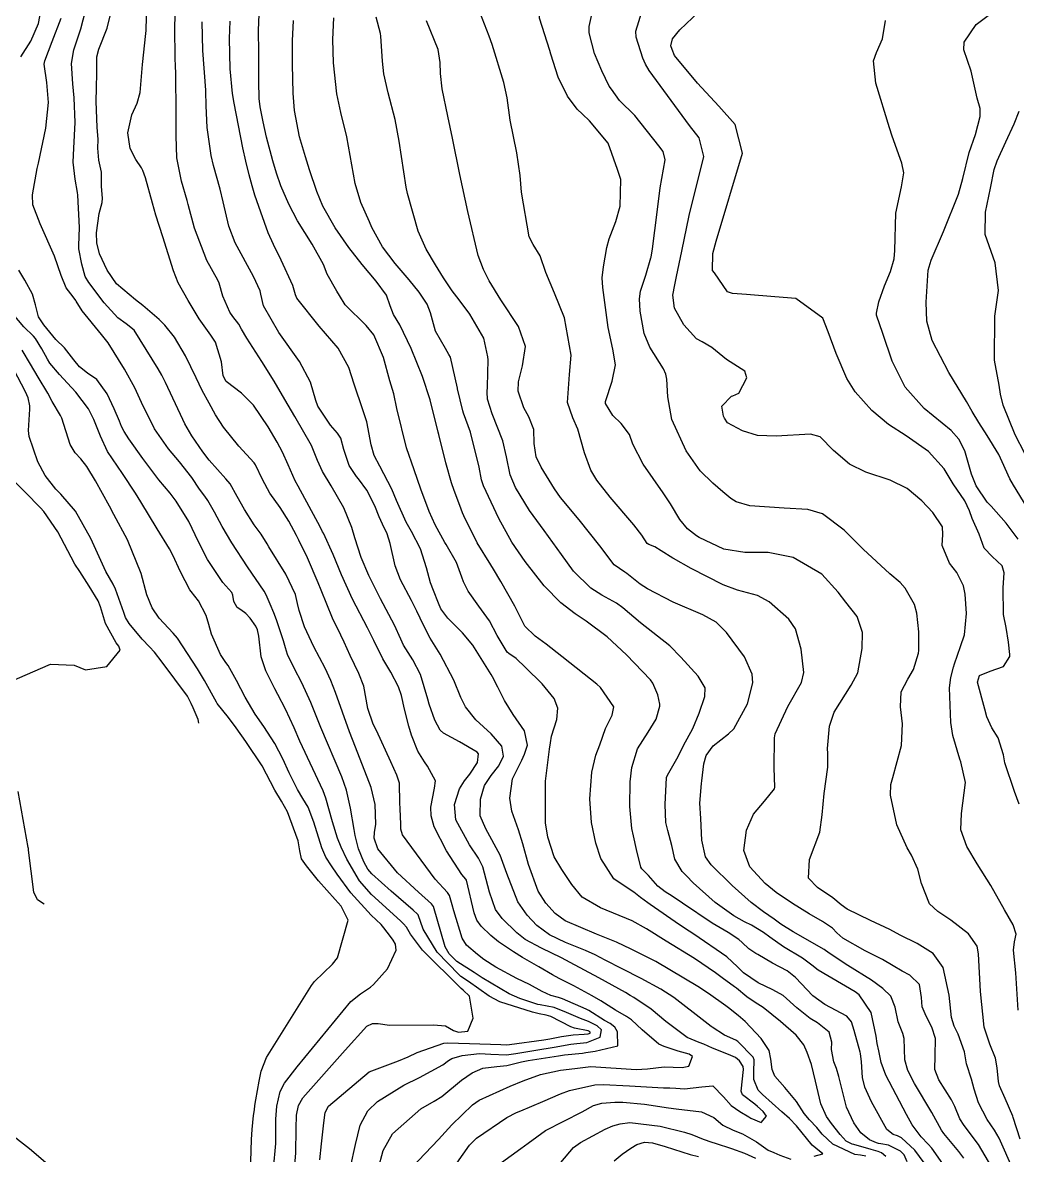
# Model space of a CAD drawing. Header units: feet. Extents: x 1313198 to 1317500, y 385000 to 389511.
# Drawn here: x 1316539 to 1316829.9, y 385331.3 to 385662.6 of the extents above; entities that cross this region are included whole.
import ezdxf

# ---------------------------------------------------------------- set-up
doc = ezdxf.new("R2010")
doc.units = ezdxf.units.FT
doc.layers.add('C-TOPO-MAJR', color=32, linetype='CONTINUOUS')

msp = doc.modelspace()

# ---------------------------------------------------------------- linework, layer by layer
at = {"layer": 'C-TOPO-MAJR'}
for points in [[(1316702.75, 385635.77), (1316701.19, 385637.28), (1316698.32, 385641.03), (1316695.57, 385646.58), (1316693.48, 385653.36), (1316693.17, 385654.45), (1316690.15, 385663.84), (1316689.95, 385666.47), (1316690.27, 385669), (1316689.72, 385672.56), (1316685.47, 385679.01), (1316682.41, 385684.58), (1316681.9, 385689.15), (1316682.12, 385691.74), (1316682.89, 385703.56), (1316684.5, 385712.38), (1316685.43, 385716.77), (1316686.11, 385720.13), (1316687.12, 385723.25), (1316688.94, 385727.95)], [(1316711.2, 385643.07), (1316710.51, 385644.01), (1316708.36, 385648.49), (1316706.22, 385653.52), (1316704.63, 385659.59), (1316704.69, 385661.39), (1316705.29, 385664.11), (1316706.28, 385668.2), (1316708.21, 385675.3), (1316708.69, 385677.57), (1316708.5, 385678.92), (1316704.55, 385686.31), (1316700.92, 385692.87), (1316697.85, 385701.65), (1316696.05, 385711.41), (1316695.5, 385713.95), (1316695.36, 385716.05)], [(1316720.75, 385651.34), (1316720.4, 385652.2), (1316718.44, 385658.33), (1316718.31, 385660.1), (1316721, 385668.53), (1316724.09, 385673.86), (1316726.49, 385676.75), (1316728.65, 385679.52), (1316728.89, 385682.89), (1316726.29, 385687.02), (1316720.81, 385695.84), (1316719.34, 385698.3), (1316714.21, 385706.61), (1316710.73, 385712.73), (1316709.43, 385714.99)], [(1316634.91, 385327.85), (1316636.35, 385334.48), (1316637.76, 385340.06), (1316639.96, 385344.27), (1316642.74, 385347.03), (1316650.51, 385351.78), (1316655.07, 385354.08), (1316661.87, 385357.76), (1316663.57, 385359.02), (1316664.53, 385359.63), (1316667.52, 385360.5), (1316672.62, 385361.03), (1316675.9, 385360.9), (1316680.5, 385360.71), (1316683.21, 385361.06), (1316689.12, 385362.05), (1316694.46, 385362.89), (1316699.32, 385363.79), (1316701.09, 385363.97), (1316704.04, 385364.28), (1316707.87, 385365.88), (1316708.33, 385367.96), (1316707.02, 385369.15), (1316704.49, 385370.45), (1316702.17, 385371.34), (1316698.09, 385373.04), (1316694.49, 385374.48), (1316690.33, 385375.27), (1316689.67, 385375.41), (1316684.38, 385377.2), (1316681.24, 385378.51), (1316673.37, 385383.22), (1316671.06, 385384.75), (1316665.98, 385388), (1316665.77, 385388.16), (1316663.76, 385390.26), (1316662.59, 385392.3), (1316659.11, 385404.02), (1316658.6, 385404.82), (1316654.74, 385408.24), (1316648.59, 385413.94), (1316642.9, 385420.96), (1316641.81, 385424), (1316641.88, 385425.7), (1316642.3, 385428.14), (1316642.1, 385433.88), (1316640.95, 385438.89), (1316636.38, 385450.65), (1316634.61, 385455.1), (1316630.49, 385466.6), (1316629.13, 385470.15), (1316627.44, 385473.79), (1316624.21, 385480), (1316621.48, 385485.81), (1316619.84, 385490.64), (1316619.42, 385492.67), (1316618.78, 385495.35), (1316616, 385501.3), (1316611.04, 385509.25), (1316610.52, 385510.17), (1316608.76, 385512.97), (1316606.75, 385515.64), (1316603.85, 385520.19), (1316601.78, 385524.01), (1316599.69, 385527.67), (1316598.48, 385529.17), (1316593.61, 385534.6), (1316591.75, 385537.05), (1316588.52, 385541.69), (1316586.49, 385545.18), (1316585.85, 385546.48), (1316580.76, 385557.31), (1316579.69, 385559.45), (1316578.63, 385561.35), (1316571.61, 385572.59), (1316569.3, 385574.5), (1316566.9, 385576.25), (1316562.84, 385580.66), (1316558.33, 385586.56), (1316557.31, 385588.27), (1316556.3, 385591.9), (1316555.46, 385596.42), (1316555.42, 385597.37), (1316555.63, 385602.67), (1316555.18, 385612.14), (1316555.08, 385612.86), (1316554.34, 385616.75), (1316553.78, 385621.72), (1316553.97, 385625.8), (1316554.4, 385633.37), (1316554.09, 385640.58), (1316553.67, 385644.64), (1316553.29, 385650.58), (1316554.01, 385654.57), (1316556.02, 385660.76), (1316558.1, 385668.68)], [(1316643.01, 385327.22), (1316644.46, 385332.73), (1316647.19, 385337.53), (1316655.43, 385344.86), (1316659.36, 385347.11), (1316661.62, 385348.48), (1316667.37, 385353.22), (1316670.44, 385355.45), (1316673.57, 385356.74), (1316677.64, 385357.28), (1316680.58, 385357.58), (1316684.91, 385358.6), (1316686.81, 385359.02), (1316695.73, 385360.38), (1316697.51, 385360.64), (1316702.68, 385361.18), (1316703.67, 385361.34), (1316706.43, 385361.79), (1316713.1, 385363.26), (1316712.92, 385367.41), (1316712.19, 385368.81), (1316710.84, 385369.84), (1316709.16, 385370.73), (1316704.57, 385373.62), (1316703.83, 385374.02), (1316696.9, 385377.04), (1316695.69, 385377.45), (1316693.47, 385378.05), (1316690.98, 385379.17), (1316687.2, 385381.25), (1316683.55, 385383.03), (1316677.42, 385386.36), (1316673.92, 385388.59), (1316672.03, 385390.06), (1316668.85, 385392.74), (1316667.52, 385394.76), (1316665.07, 385402.83), (1316664.66, 385404.59), (1316663.84, 385407.28), (1316663.22, 385408.17), (1316659.62, 385412.01), (1316655.51, 385417.59), (1316650.14, 385424.98), (1316649.57, 385426.63), (1316649.58, 385428.18), (1316649.44, 385432.61), (1316649.36, 385434.37), (1316649.22, 385440.17), (1316648.43, 385442.48), (1316646.65, 385446.36), (1316642.46, 385455.56), (1316641.52, 385457.42), (1316640, 385461.94), (1316638.81, 385468.52), (1316637.28, 385472.23), (1316634.79, 385477.43), (1316633.07, 385481.34), (1316632.05, 385483.45), (1316629.64, 385488.41), (1316626.27, 385496.6), (1316625.47, 385498.73), (1316622.35, 385506), (1316619.81, 385511.18), (1316619.09, 385512.57), (1316616.83, 385516.79), (1316614.3, 385520.79), (1316611.31, 385524.94), (1316609.13, 385528.92), (1316607.14, 385533.25), (1316606.76, 385533.77), (1316602.28, 385538.65), (1316597.74, 385544.29), (1316595.45, 385547.82), (1316593.57, 385551.23), (1316591.52, 385555.01), (1316589.77, 385558.65), (1316586.68, 385565.09), (1316583.38, 385570.53), (1316580.61, 385574.08), (1316578.95, 385575.74), (1316574.2, 385579.88), (1316572.07, 385581.46), (1316566.5, 385586.19), (1316563.69, 385590.21), (1316561.49, 385594.96), (1316560.69, 385598.21), (1316560.61, 385601.07), (1316561.37, 385606.74), (1316562.26, 385609.95), (1316562.35, 385611.2), (1316562.12, 385614.68), (1316562.06, 385618.81), (1316561.26, 385622.35), (1316561.04, 385625.83), (1316561.09, 385628.38), (1316560.84, 385632.01), (1316560.51, 385639.52), (1316560.66, 385643.5), (1316560.7, 385647.74), (1316560.72, 385652.57), (1316561.29, 385654.78), (1316563.71, 385660.91), (1316566.08, 385670.59)], [(1316652.85, 385327.69), (1316660.63, 385335.91), (1316664.49, 385340.21), (1316670.57, 385346.1), (1316672.56, 385347.39), (1316681.59, 385351.49), (1316685.34, 385353.12), (1316690.49, 385354.97), (1316696.29, 385356.19), (1316700.49, 385356.7), (1316704.42, 385357.21), (1316705.19, 385357.24), (1316718.39, 385356.42), (1316721.7, 385356.54), (1316726.65, 385357.18), (1316731.85, 385356.93), (1316733.85, 385357.33), (1316734.93, 385360.16), (1316733.89, 385360.85), (1316730.7, 385361.78), (1316726.56, 385363.12), (1316725.06, 385363.83), (1316720.13, 385368.03), (1316717.04, 385370.93), (1316715.62, 385371.89), (1316712.41, 385373.72), (1316708.11, 385376.46), (1316705.59, 385377.96), (1316700.19, 385380.82), (1316695.9, 385383.03), (1316694, 385384.12), (1316689.92, 385386.45), (1316685.14, 385389.17), (1316682.56, 385390.79), (1316678.17, 385393.74), (1316675.91, 385395.59), (1316673.07, 385398.28), (1316671.79, 385400.03), (1316671.03, 385402.22), (1316668.81, 385411.77), (1316668.62, 385412.09), (1316667.48, 385413.39), (1316662.97, 385420.36), (1316659.34, 385427.38), (1316658.47, 385430.57), (1316658.36, 385433.14), (1316659.49, 385438.63), (1316659.72, 385440.79), (1316657.41, 385445.14), (1316656.48, 385446.38), (1316654.58, 385449.51), (1316652.68, 385454.19), (1316651.97, 385456.84), (1316650.69, 385461.78), (1316649.77, 385465.8), (1316648.97, 385468.3), (1316646.67, 385472.6), (1316644.39, 385476.52), (1316641.7, 385481.9), (1316639.87, 385485.55), (1316635.51, 385493.98), (1316632.29, 385501.1), (1316629.8, 385507.03), (1316626.97, 385513.2), (1316626.73, 385513.66), (1316625.98, 385515.07), (1316619.54, 385527.03), (1316618.71, 385528.57), (1316616.62, 385533.19), (1316614.99, 385536.98), (1316613.49, 385539.88), (1316610.84, 385544.36), (1316606.49, 385550.67), (1316602.99, 385554.18), (1316598.51, 385557.62), (1316597.61, 385559.23), (1316597.19, 385563.39), (1316595.42, 385569.14), (1316594.03, 385571.15), (1316590.61, 385575.97), (1316587.38, 385581.26), (1316584.46, 385586.47), (1316583.15, 385589.99), (1316579.97, 385599.91), (1316577.94, 385606.26), (1316577.02, 385609.78), (1316574.92, 385617.19), (1316574.12, 385619.34), (1316573.73, 385620.09), (1316572.16, 385622.51), (1316570.43, 385625.73), (1316569.74, 385630.36), (1316570.99, 385635.62), (1316572.51, 385639), (1316573.35, 385642.1), (1316574.04, 385650.3), (1316575.06, 385659.43), (1316575.12, 385660.3), (1316575.3, 385668.33)], [(1316665.94, 385328.95), (1316669.65, 385334.25), (1316671.77, 385336.31), (1316680.63, 385342.3), (1316683.45, 385343.77), (1316684.69, 385344.31), (1316691.15, 385347.03), (1316696.27, 385349.26), (1316698.92, 385350.25), (1316706.38, 385351.87), (1316708.73, 385352), (1316716.44, 385351.58), (1316726.43, 385351), (1316728.26, 385351.04), (1316730.01, 385350.94), (1316732.56, 385350.69), (1316737.6, 385351.34), (1316740.86, 385351.57), (1316744, 385348.39), (1316746.24, 385345.89), (1316748.73, 385344.14), (1316751.38, 385342.52), (1316751.91, 385342.17), (1316754.96, 385340.93), (1316756.52, 385342.76), (1316755.51, 385344.14), (1316753.92, 385345.61), (1316753.16, 385346.23), (1316749.54, 385348.97), (1316749.12, 385350.03), (1316749.81, 385356.42), (1316749.7, 385357.3), (1316748.68, 385358.88), (1316747.42, 385359.92), (1316745.43, 385360.75), (1316740.74, 385362.61), (1316738.16, 385363.77), (1316736.8, 385364.28), (1316733.36, 385365.7), (1316727.11, 385370.45), (1316722.84, 385374.06), (1316717.72, 385377.43), (1316716.71, 385378.02), (1316715.29, 385378.86), (1316707.5, 385383.18), (1316699.12, 385387.72), (1316696.56, 385389.02), (1316690.69, 385391.85), (1316685.99, 385394.42), (1316683.52, 385396.33), (1316679.23, 385400.53), (1316677.27, 385403.2), (1316675.56, 385408.22), (1316673.62, 385415.63), (1316672.36, 385418.23), (1316669.66, 385422.06), (1316665.72, 385429.45), (1316665.27, 385433.87), (1316666.74, 385438.46), (1316668.21, 385440.8), (1316669.76, 385442.73), (1316672, 385446.13), (1316672.32, 385448.73), (1316671.95, 385449.24), (1316666.8, 385452.23), (1316662.08, 385454.75), (1316661.15, 385455.66), (1316659.58, 385458.59), (1316657.85, 385463.23), (1316657.47, 385464.67), (1316655.38, 385471.88), (1316653.08, 385476.21), (1316650.39, 385480.5), (1316649.57, 385482.28), (1316647.79, 385486.36), (1316643.68, 385494), (1316640.21, 385500.9), (1316638, 385506.09), (1316636.13, 385511.84), (1316635.25, 385514.86), (1316632.97, 385520.62), (1316629.25, 385527.13), (1316626.7, 385531.31), (1316625.28, 385534.54), (1316623.44, 385538.89), (1316618.57, 385547.37), (1316615.68, 385552.38), (1316612.53, 385557.74), (1316608.98, 385563.42), (1316604.55, 385570.29), (1316603.02, 385572.94), (1316602.2, 385574.36), (1316600.49, 385576.64), (1316599.6, 385577.91), (1316597.59, 385582.56), (1316596.48, 385586.41), (1316596.07, 385587.29), (1316592.9, 385593.01), (1316589.26, 385602.44), (1316587.41, 385609.33), (1316587.09, 385610.56), (1316585.46, 385616.16), (1316584.09, 385623.04), (1316583.88, 385629.47), (1316583.92, 385635.35), (1316583.78, 385648.34), (1316583.75, 385649.24), (1316583.64, 385652.74), (1316583.51, 385660.56), (1316583.67, 385669.79)], [(1316538.45, 385652.58), (1316541.39, 385657.15), (1316543.62, 385662.32), (1316544.51, 385666.9)], [(1316791.41, 385330.93), (1316790.11, 385332.03), (1316789.19, 385332.36), (1316787.11, 385332.98), (1316782.11, 385334.42), (1316781.59, 385334.56), (1316779.84, 385335.47), (1316778.09, 385337.33), (1316775.58, 385340.6), (1316774.12, 385342.63), (1316772.41, 385346.38), (1316770.85, 385352.98), (1316769.72, 385357.86), (1316768.42, 385361.33), (1316767.4, 385363.57), (1316765.24, 385366.4), (1316760.67, 385370.38), (1316755.53, 385374.49), (1316753.26, 385375.94), (1316750.77, 385377.67), (1316747.76, 385380.15), (1316747.17, 385380.59), (1316743.61, 385383.15), (1316741.64, 385384.66), (1316735.44, 385388.83), (1316727.16, 385393.91), (1316721.43, 385397.56), (1316717.21, 385399.85), (1316708.02, 385403.63), (1316702.64, 385406.77), (1316699.56, 385410.51), (1316696.65, 385414.86), (1316694.46, 385418.62), (1316692.59, 385424.36), (1316691.95, 385428.51), (1316691.9, 385432.94), (1316691.92, 385437.84), (1316691.95, 385440.71), (1316693.11, 385450.06), (1316693.38, 385451.89), (1316693.7, 385453.91), (1316695.24, 385458.79), (1316695.53, 385462.06), (1316694.42, 385464.85), (1316690.97, 385469.23), (1316686.1, 385473.98), (1316683.36, 385476.56), (1316681.2, 385478.02), (1316680.7, 385478.47), (1316677.8, 385483.33), (1316675.5, 385487.61), (1316672.43, 385491.92), (1316669.33, 385496.33), (1316667.92, 385498.99), (1316667.42, 385500.37), (1316665.87, 385504.63), (1316662.83, 385509.92), (1316662.47, 385510.48), (1316659.61, 385515.68), (1316657.89, 385519.59), (1316655.46, 385526.15), (1316653.46, 385531.74), (1316651.31, 385538.17), (1316648.4, 385549.73), (1316647.56, 385554.03), (1316647.21, 385555.24), (1316646.39, 385557.76), (1316644.49, 385564.65), (1316641.68, 385571.22), (1316639.46, 385573.98), (1316633.37, 385580.06), (1316631.64, 385582.75), (1316630.9, 385583.99), (1316628.04, 385589.02), (1316626.95, 385591.8), (1316623.72, 385597.81), (1316619.41, 385604.58), (1316616.86, 385609.46), (1316614.56, 385614.85), (1316613.26, 385618.52), (1316612.18, 385622.11), (1316610.36, 385629.04), (1316609.37, 385633.57), (1316608.5, 385637.89), (1316608.2, 385640.33), (1316608.12, 385645.32), (1316608.09, 385653.78), (1316608.01, 385660.26), (1316608.18, 385665.01)], [(1316823.4, 385326.18), (1316818.52, 385334.43), (1316814.34, 385340.02), (1316813.07, 385341.99), (1316811.56, 385345.59), (1316810.64, 385347.53), (1316806.91, 385353.39), (1316805.71, 385356.41), (1316805.8, 385360.35), (1316805.92, 385365.44), (1316804.88, 385368.78), (1316803.22, 385371.99), (1316802.06, 385374.67), (1316801.88, 385377.42), (1316801.26, 385381.23), (1316798.43, 385383.98), (1316796.22, 385385.15), (1316793.55, 385386.71), (1316790.4, 385388.57), (1316785.42, 385391.11), (1316778.83, 385394.81), (1316777.12, 385396.4), (1316775.8, 385397.76), (1316772.88, 385399.72), (1316768.96, 385401.93), (1316764.17, 385404.9), (1316759.33, 385408.17), (1316756.11, 385410.76), (1316751.62, 385415.66), (1316749.92, 385420.39), (1316750.65, 385426.41), (1316752.76, 385431.09), (1316755.98, 385434.91), (1316758.84, 385438.48), (1316758.97, 385438.97), (1316758.79, 385444.6), (1316758.88, 385453.43), (1316759.07, 385454.52), (1316762.81, 385462.57), (1316766.72, 385469.54), (1316767.48, 385472.49), (1316766.69, 385479.29), (1316764.98, 385485.23), (1316763.04, 385488.05), (1316757.28, 385493.17), (1316753.87, 385495.05), (1316748.05, 385496.59), (1316743.82, 385498.09), (1316734.53, 385502.91), (1316729.34, 385505.84), (1316729.14, 385505.95), (1316725.75, 385508.1), (1316723.86, 385509.25), (1316722.14, 385509.91), (1316721.65, 385510.22), (1316720.1, 385512.62), (1316717.77, 385515.68), (1316710.81, 385523.74), (1316706.93, 385528.71), (1316705.14, 385531.68), (1316703.27, 385536.74), (1316701.35, 385543.62), (1316699.89, 385546.95), (1316698.37, 385551.48), (1316698.91, 385559.65), (1316699.39, 385565.33), (1316697.51, 385576.19), (1316694.55, 385583.48), (1316692.03, 385589.51), (1316690.33, 385594.37), (1316688.28, 385597.63), (1316687.16, 385599.9), (1316684.9, 385612.97), (1316684.46, 385617.87), (1316683.48, 385624.49), (1316681.56, 385634.06), (1316680.66, 385640.59), (1316679.76, 385645.08), (1316676.32, 385656.14), (1316675.43, 385658.57), (1316672.71, 385665.66)], [(1316728.94, 385654.75), (1316728.57, 385655.78), (1316729.06, 385657.85), (1316731.14, 385660.43), (1316736.7, 385665.72)], [(1316833.83, 385519.02), (1316828.78, 385527.33), (1316827.7, 385529.12), (1316825.48, 385534.11), (1316824.43, 385536.22), (1316821.1, 385541.83), (1316818.66, 385545.66), (1316816.7, 385548.86), (1316814.98, 385551.74), (1316809.81, 385560.2), (1316804.99, 385569.55), (1316803.37, 385575.23), (1316803.25, 385580.81), (1316803.84, 385590.21), (1316804.64, 385593.14), (1316808.33, 385601.47), (1316812.69, 385612.44), (1316813.9, 385616.97), (1316815.81, 385624.57), (1316817.63, 385629.8), (1316819.05, 385635.15), (1316819.02, 385637.49), (1316818.15, 385640.5), (1316817.94, 385641.31), (1316816.35, 385648.34), (1316814.24, 385654.56), (1316814.28, 385656.87), (1316817.81, 385662.06), (1316822.93, 385665.84)], [(1316625.91, 385329.97), (1316626.39, 385334.66), (1316627.09, 385340.74), (1316627.51, 385343.85), (1316628.49, 385345.7), (1316640.39, 385355.71), (1316648.89, 385358.91), (1316651.71, 385360.08), (1316654.37, 385361.39), (1316662.2, 385364.07), (1316663.26, 385364.14), (1316669.72, 385363.99), (1316678.8, 385363.65), (1316680.42, 385363.62), (1316681.38, 385363.71), (1316691.39, 385365.04), (1316693.22, 385365.33), (1316696.59, 385365.99), (1316699.99, 385366.51), (1316703.25, 385366.72), (1316704.35, 385366.8), (1316704.93, 385367.02), (1316705, 385367.33), (1316704.8, 385367.51), (1316704.41, 385367.67), (1316700.4, 385368.49), (1316699.32, 385368.9), (1316693.45, 385371.93), (1316692.07, 385372.31), (1316690.07, 385372.66), (1316688.15, 385373.17), (1316678.56, 385376.21), (1316675.46, 385377.81), (1316669.4, 385382.16), (1316667.19, 385383.63), (1316666.52, 385384.14), (1316660.24, 385390.71), (1316656.16, 385397.43), (1316654.69, 385401.59), (1316654.51, 385401.85), (1316653.23, 385402.99), (1316646.82, 385408.56), (1316641.15, 385413.62), (1316639.95, 385414.97), (1316638.74, 385417.1), (1316637.27, 385420.89), (1316636.26, 385424.81), (1316635.97, 385426.58), (1316634.92, 385432.81), (1316633.75, 385438.04), (1316632.38, 385441.97), (1316626.17, 385456.45), (1316624.64, 385460.29), (1316623.27, 385463.75), (1316620.67, 385469.52), (1316618.41, 385473.74), (1316616.5, 385477.74), (1316615.92, 385479.68), (1316615.26, 385481.77), (1316613.22, 385487.86), (1316612.51, 385489.98), (1316611.42, 385492.49), (1316610.25, 385495.2), (1316609.66, 385496.26), (1316604.78, 385503.41), (1316600.23, 385510.38), (1316597.37, 385515.17), (1316595.12, 385519.37), (1316593.2, 385522.85), (1316592.32, 385524.04), (1316590.74, 385526.16), (1316588.5, 385529.51), (1316584.89, 385534.07), (1316581.66, 385537.89), (1316577.57, 385543.81), (1316573.73, 385551.49), (1316571.8, 385555.71), (1316568.84, 385561.25), (1316564.04, 385568.88), (1316562.07, 385571.37), (1316556.42, 385578.23), (1316554.69, 385581.06), (1316554.58, 385581.31), (1316553.79, 385582.36), (1316551.73, 385585.02), (1316550.26, 385588.62), (1316548.29, 385594.27), (1316544.11, 385603.7), (1316542.03, 385609.32), (1316541.87, 385612.2), (1316543.3, 385619.91), (1316543.61, 385621.49), (1316545.83, 385631.67), (1316546.58, 385639.24), (1316546.11, 385645.04), (1316545.35, 385650.39), (1316545.48, 385651.42), (1316547.68, 385657.02), (1316550.31, 385663.91)], [(1316770.47, 385331.08), (1316772.97, 385331.68), (1316770.95, 385333.36), (1316769.87, 385334.25), (1316765.31, 385339.9), (1316763.25, 385342.04), (1316761.05, 385344.05), (1316755.4, 385349.1), (1316755.13, 385349.31), (1316754.09, 385350.33), (1316752.82, 385353.49), (1316752.79, 385355.58), (1316752.89, 385359.26), (1316752.61, 385359.97), (1316748.15, 385364.62), (1316747.56, 385365.01), (1316744.24, 385366.44), (1316740.62, 385368.78), (1316740.34, 385368.98), (1316738.58, 385370.3), (1316729.45, 385377.41), (1316725.66, 385379.9), (1316719.89, 385383.03), (1316714.37, 385385.8), (1316709.4, 385388.37), (1316706.46, 385389.93), (1316703.57, 385391.21), (1316697.76, 385393.51), (1316693.09, 385395.81), (1316689.41, 385398.54), (1316686.55, 385401.52), (1316683.81, 385405.43), (1316680.58, 385413.72), (1316678.65, 385419.08), (1316674.44, 385426.76), (1316672.81, 385430.59), (1316672.9, 385435.46), (1316674.1, 385439.44), (1316676.02, 385442.35), (1316678.25, 385445.17), (1316679.61, 385448.06), (1316679.15, 385450.94), (1316675.99, 385454.51), (1316671.5, 385458.62), (1316668.55, 385462.41), (1316667.19, 385465.17), (1316665.14, 385470.22), (1316661.07, 385477.82), (1316658.17, 385482.56), (1316656.72, 385485.38), (1316655.24, 385488.37), (1316654.27, 385490.45), (1316652.74, 385493.52), (1316649.55, 385499.61), (1316647.96, 385503.72), (1316646.45, 385510.23), (1316645.63, 385513.04), (1316644.24, 385515.91), (1316643.25, 385518.04), (1316641.96, 385521.29), (1316639.66, 385525.78), (1316637.25, 385529.1), (1316636.64, 385529.81), (1316634.51, 385533.04), (1316632.91, 385537.68), (1316632.02, 385541.04), (1316631.13, 385542.52), (1316629.05, 385544.86), (1316625.33, 385550.44), (1316624.72, 385552.07), (1316623.21, 385557.37), (1316619.96, 385563.42), (1316613.97, 385571.94), (1316609.41, 385579.73), (1316608.64, 385583.16), (1316608.45, 385584.09), (1316606.51, 385588.35), (1316601.16, 385598.12), (1316599.34, 385603.01), (1316597.68, 385610.18), (1316596.74, 385613.89), (1316594.81, 385620.81), (1316594.15, 385623.67), (1316593.01, 385631.88), (1316592.67, 385638.19), (1316592.63, 385642.52), (1316592.61, 385642.83), (1316591.69, 385654.42), (1316591.51, 385662.79)], [(1316785.56, 385331.04), (1316784.01, 385331.3), (1316782.4, 385331.52), (1316775.96, 385334.55), (1316772.82, 385337.49), (1316771.26, 385339.4), (1316769.09, 385341.62), (1316767.54, 385343.53), (1316765.31, 385347.02), (1316761.86, 385351.09), (1316758.95, 385354.46), (1316758.14, 385356.39), (1316757.8, 385359.41), (1316757.27, 385361.93), (1316755, 385365.48), (1316750.28, 385370.4), (1316748.2, 385372.21), (1316745.39, 385374.43), (1316744.61, 385375.01), (1316739.54, 385378.59), (1316736.45, 385380.66), (1316724.18, 385387.97), (1316722.25, 385388.98), (1316717, 385391.57), (1316712.65, 385393.64), (1316706.82, 385396.01), (1316697.69, 385399.89), (1316694.75, 385402), (1316691.98, 385405.02), (1316689.81, 385408.55), (1316686.92, 385416.36), (1316685.31, 385422.38), (1316684, 385426.46), (1316682.02, 385431.97), (1316681.5, 385435.75), (1316682.23, 385441.37), (1316683.32, 385443.58), (1316684.96, 385446.82), (1316685.76, 385448.61), (1316686.62, 385451.29), (1316685.75, 385455.45), (1316682.48, 385460.21), (1316679.92, 385464.32), (1316678.01, 385468.2), (1316676.42, 385471.27), (1316676.04, 385471.94), (1316670.65, 385480.49), (1316667.64, 385484.08), (1316663.36, 385488.38), (1316661.27, 385491.16), (1316660.59, 385492.81), (1316659.19, 385496.49), (1316658.26, 385498.73), (1316657.08, 385503.09), (1316655.36, 385508.63), (1316652.68, 385513.71), (1316651.13, 385516.48), (1316648.34, 385522.84), (1316646.95, 385526.11), (1316643.49, 385532.82), (1316641.83, 385535.94), (1316640.93, 385539.06), (1316639.68, 385545.77), (1316638.54, 385549.28), (1316635.95, 385556.82), (1316634.43, 385561.69), (1316631.33, 385567.32), (1316625.76, 385573.78), (1316619.21, 385581.95), (1316618.77, 385582.97), (1316618.07, 385585.64), (1316614.61, 385593.09), (1316612.35, 385597.64), (1316610.85, 385601.1), (1316608.66, 385607.14), (1316606.92, 385612.12), (1316606.1, 385614.8), (1316605.24, 385618.08), (1316604.25, 385622.08), (1316603.43, 385625.95), (1316600.86, 385639.04), (1316600.41, 385641.82), (1316599.73, 385649.07), (1316599.52, 385657.9), (1316599.73, 385662.95)], [(1316797.66, 385329.37), (1316796.77, 385331.41), (1316795.68, 385332.46), (1316792.2, 385334.24), (1316789.99, 385334.67), (1316789.31, 385334.77), (1316788.68, 385334.95), (1316786.62, 385335.8), (1316784.12, 385337.87), (1316782.02, 385340.8), (1316779.94, 385345.4), (1316777.67, 385354.3), (1316777.01, 385356.67), (1316776.26, 385358.63), (1316775.57, 385362.28), (1316775.63, 385364.35), (1316774.87, 385367.29), (1316771.48, 385370.02), (1316769.34, 385371.31), (1316765.38, 385374.45), (1316761.39, 385378), (1316758.39, 385379.72), (1316754.12, 385381.77), (1316749.85, 385384.67), (1316749.48, 385384.97), (1316748.03, 385386.43), (1316744.91, 385389.32), (1316735.3, 385395.94), (1316733.9, 385396.82), (1316731.08, 385398.7), (1316722.49, 385404.66), (1316721.85, 385405.09), (1316719.64, 385406.7), (1316717.73, 385408.27), (1316717.28, 385408.57), (1316711.87, 385412.12), (1316708.11, 385418.08), (1316706.66, 385422.62), (1316705.32, 385428.61), (1316704.88, 385435.58), (1316705.45, 385443.32), (1316706.62, 385448.32), (1316707.78, 385451.32), (1316709.5, 385456.09), (1316711.4, 385460), (1316711.92, 385462.46), (1316708.03, 385468.14), (1316706.88, 385469.11), (1316703.23, 385472.02), (1316696.71, 385477.14), (1316692.14, 385480.8), (1316688.9, 385483.08), (1316685.91, 385486.02), (1316682.91, 385491.87), (1316678.89, 385499.08), (1316676.66, 385502.71), (1316675.91, 385503.94), (1316671.94, 385510.41), (1316668, 385518.3), (1316667.62, 385519.24), (1316666.82, 385521.34), (1316665.23, 385525.68), (1316664.47, 385527.92), (1316662.73, 385533.8), (1316660.72, 385542.11), (1316660.57, 385542.79), (1316658.18, 385552.21), (1316655.95, 385559.03), (1316652.65, 385567.29), (1316649.3, 385574.16), (1316647.49, 385577.22), (1316646.52, 385579.73), (1316645.39, 385582.82), (1316642.36, 385586.97), (1316638.3, 385591.78), (1316634.37, 385596.8), (1316630.42, 385602.54), (1316626.83, 385608.91), (1316625, 385613.14), (1316622.9, 385619.51), (1316621.73, 385623.27), (1316620.01, 385629.21), (1316618.49, 385636.83), (1316618.14, 385641.89), (1316617.96, 385650.36), (1316617.93, 385657.21), (1316618.18, 385663.18)], [(1316663.66, 385565.55), (1316662.67, 385567.25), (1316659.78, 385572.35), (1316658.24, 385577.7), (1316657.28, 385580.19), (1316654.92, 385583.7), (1316652.02, 385587.3), (1316647.94, 385592.12), (1316644.25, 385596.98), (1316641.17, 385602.64), (1316640.4, 385604.32), (1316637.91, 385609.98), (1316636.29, 385615.51), (1316633.79, 385629.13), (1316632.02, 385636.3), (1316630.85, 385641.72), (1316629.95, 385650.85), (1316629.72, 385657.65), (1316630.06, 385663.93)], [(1316675.01, 385564.78), (1316673.92, 385570.25), (1316669.83, 385577.33), (1316666.65, 385581.49), (1316664.63, 385584.15), (1316662.04, 385587.95), (1316659.79, 385591.72), (1316657.04, 385596.33), (1316654.67, 385601.57), (1316651.54, 385612.58), (1316651.16, 385614.44), (1316649.11, 385627.93), (1316647.93, 385634.26), (1316645.95, 385641.99), (1316644.67, 385647.6), (1316644.25, 385651.32), (1316643.75, 385658.61), (1316643.62, 385659.36), (1316642.4, 385664.21)], [(1316814.21, 385330.47), (1316812.75, 385332.42), (1316808.34, 385337.65), (1316807.7, 385338.65), (1316804.86, 385343.85), (1316799.8, 385352.33), (1316797.83, 385356.11), (1316796.98, 385359.2), (1316796.76, 385365.47), (1316796.39, 385366.94), (1316795.07, 385370.3), (1316794.18, 385374.65), (1316792.85, 385377.8), (1316790.54, 385380.12), (1316787.19, 385382.54), (1316780.32, 385386.81), (1316774.88, 385390.4), (1316773.36, 385391.46), (1316764.28, 385396.63), (1316760.68, 385398.94), (1316758.77, 385400.36), (1316755.63, 385402.5), (1316752.08, 385405.18), (1316746.52, 385410.23), (1316740.31, 385416.21), (1316738.72, 385418.6), (1316737.61, 385423.45), (1316737.32, 385429.76), (1316737.02, 385434.32), (1316737.52, 385440.02), (1316737.64, 385440.8), (1316738.17, 385445.82), (1316738.84, 385448.18), (1316740.98, 385451.07), (1316745.41, 385454.56), (1316746.99, 385455.98), (1316750.98, 385463.34), (1316752.57, 385469.47), (1316752.34, 385472.05), (1316750.05, 385477.06), (1316744.84, 385484.24), (1316741.84, 385487.2), (1316737.95, 385489.4), (1316729.27, 385493.11), (1316721.77, 385496.92), (1316719.57, 385498.35), (1316715.69, 385501.49), (1316715.13, 385501.84), (1316711.99, 385503.95), (1316707.78, 385509.53), (1316701.78, 385517.19), (1316696.33, 385523.7), (1316694.51, 385526.26), (1316690.6, 385532.58), (1316689.21, 385535.55), (1316688.6, 385539.51), (1316688.51, 385543.57), (1316687.07, 385547.28), (1316685.53, 385549.87), (1316683.87, 385554.78), (1316683.99, 385557.49), (1316685.17, 385562.21), (1316686.03, 385567.84), (1316683.99, 385573.68), (1316678.85, 385581.52), (1316675.45, 385587.08), (1316673.76, 385590.33), (1316672.26, 385594.43), (1316669.24, 385607.31), (1316666.85, 385618.11), (1316664.67, 385628.78), (1316663.35, 385635.22), (1316661.7, 385643.21), (1316661.17, 385647.72), (1316661.14, 385650.95), (1316660.48, 385654.73), (1316657.13, 385663.1)], [(1316830.09, 385511.5), (1316826.59, 385516.15), (1316822.24, 385521.15), (1316821.09, 385522.36), (1316817.81, 385527.08), (1316816.51, 385530.55), (1316814.51, 385537.33), (1316812.72, 385540.75), (1316810.48, 385543.27), (1316802.63, 385549.75), (1316797.12, 385555.95), (1316793.26, 385563.52), (1316790.56, 385571.6), (1316788.72, 385576.99), (1316788.65, 385577.61), (1316789.37, 385580.88), (1316791.04, 385585.56), (1316792.74, 385589.77), (1316793.9, 385593.53), (1316794.08, 385595.88), (1316794.3, 385606.84), (1316795.96, 385614.55), (1316796.67, 385618.61), (1316796.14, 385621.47), (1316793.32, 385629.4), (1316792.52, 385631.83), (1316788.5, 385644.89), (1316787.82, 385651.35), (1316788.69, 385653.8), (1316790.41, 385657.81), (1316791.29, 385663.21)], [(1316741.29, 385589.37), (1316740.78, 385590.11), (1316740.8, 385595.04), (1316741.79, 385598.62), (1316749.47, 385624.38), (1316747.34, 385632.8), (1316742.58, 385638.13), (1316736.32, 385644.88), (1316729.6, 385652.95), (1316728.94, 385654.75)], [(1316729.73, 385585.92), (1316730.19, 385588.35), (1316731.77, 385595.75), (1316733.92, 385606.12), (1316738.19, 385623.4), (1316736.81, 385628.84), (1316733.98, 385632.43), (1316722.18, 385648.6), (1316721.11, 385650.43), (1316720.75, 385651.34)], [(1316724.43, 385606.35), (1316725.4, 385614.24), (1316726.91, 385622.42), (1316726.29, 385624.87), (1316725.03, 385626.5), (1316717.99, 385635.36), (1316713.57, 385639.82), (1316711.2, 385643.07)], [(1316712.96, 385619.61), (1316710.2, 385627.35), (1316704.76, 385633.83), (1316702.75, 385635.77)], [(1316832.05, 385536.5), (1316829.21, 385542.02), (1316825.7, 385550.71), (1316824.97, 385553.89), (1316824.59, 385556.53), (1316823.24, 385563.87), (1316823.33, 385576.68), (1316824.36, 385584.26), (1316823.44, 385592.3), (1316820.48, 385600.57), (1316820.58, 385607.13), (1316822, 385614.11), (1316823.13, 385619.62), (1316823.93, 385622.13), (1316826.54, 385627.67), (1316828.93, 385632.99), (1316830.38, 385636.65)], [(1316828.78, 385326.84), (1316824.54, 385336.29), (1316823.15, 385338.68), (1316821.02, 385341.81), (1316818.47, 385346.59), (1316817.27, 385350.63), (1316816.43, 385353.58), (1316815.04, 385358.09), (1316814.41, 385361.54), (1316812.53, 385366.69), (1316811.39, 385369.05), (1316810.58, 385371.61), (1316809.93, 385378.08), (1316808.22, 385386.18), (1316805.25, 385390.36), (1316800.57, 385393.24), (1316795.65, 385395.7), (1316792.58, 385397.3), (1316786.91, 385399.97), (1316780.09, 385403.26), (1316778.38, 385404.52), (1316775.9, 385406.57), (1316771.48, 385409.6), (1316768.79, 385412.32), (1316769.1, 385417.81), (1316772.14, 385425.76), (1316772.83, 385430.91), (1316773.35, 385437.11), (1316774.46, 385444.8), (1316774.45, 385448.77), (1316774.37, 385450.29), (1316774.96, 385456.78), (1316776.35, 385460.93), (1316781.32, 385468.79), (1316783.28, 385472.43), (1316784.51, 385479.52), (1316784.6, 385484.17), (1316783.02, 385488.87), (1316779.75, 385493.07), (1316777.48, 385496.02), (1316772.74, 385501.23), (1316764.36, 385506.09), (1316756.99, 385507.56), (1316750.15, 385507.64), (1316744.03, 385508.58), (1316736.87, 385511.99), (1316736.1, 385512.49), (1316733.4, 385514.56), (1316731.14, 385517.29), (1316728.45, 385521.8), (1316726.3, 385525.05), (1316720.43, 385533.45), (1316717.44, 385539.29), (1316716.43, 385542.06), (1316714.01, 385545.32), (1316711.63, 385547.62), (1316709.49, 385551.13), (1316709.44, 385551.73), (1316711.42, 385557.74), (1316712.34, 385562.49), (1316711.58, 385567.08), (1316710.25, 385573.37), (1316708.66, 385585.11), (1316708.52, 385587.95), (1316708.84, 385591.16), (1316709.86, 385596.83), (1316710.49, 385599.31), (1316712.52, 385604.36), (1316713.75, 385608.89), (1316713.98, 385616.73), (1316712.96, 385619.61)], [(1316723.87, 385601.73), (1316724.43, 385606.35)], [(1316722.78, 385593.95), (1316723.22, 385596.41), (1316723.87, 385601.73)], [(1316830.73, 385336.01), (1316828.66, 385342.3), (1316828.52, 385342.7), (1316826.36, 385347.91), (1316824.67, 385351.61), (1316824.32, 385352.86), (1316823.96, 385356.9), (1316823.48, 385359.72), (1316821.87, 385363.77), (1316820.14, 385368.78), (1316819.08, 385379.17), (1316818.56, 385390.23), (1316818.1, 385392.41), (1316815.56, 385396.02), (1316810.46, 385400.09), (1316806.67, 385402.64), (1316804.16, 385404.87), (1316801.89, 385410.79), (1316800.82, 385414.94), (1316798.88, 385419.08), (1316797.69, 385421.2), (1316794.63, 385427.95), (1316792.75, 385436.63), (1316792.87, 385439.73), (1316793.43, 385441.8), (1316795.97, 385451.19), (1316796.25, 385457.51), (1316795.68, 385462.43), (1316795.9, 385466.85), (1316797.9, 385470.54), (1316799.53, 385473.36), (1316800.97, 385478.13), (1316801.09, 385478.97), (1316801.06, 385484.38), (1316800.5, 385489.88), (1316799.81, 385492.42), (1316797.03, 385497.2), (1316795.57, 385498.78), (1316792.59, 385501.32), (1316784.82, 385508.57), (1316779.28, 385514.16), (1316772.92, 385518.92), (1316768.58, 385520.14), (1316761.69, 385520.53), (1316751.68, 385521.25), (1316747.64, 385522.38), (1316746.07, 385523.37), (1316743.8, 385525.34), (1316740.79, 385527.87), (1316737.18, 385531.49), (1316733.07, 385537.29), (1316728.88, 385546.53), (1316727.7, 385553.14), (1316727.36, 385558.25), (1316727.1, 385559.77), (1316726.42, 385561.31), (1316722.39, 385567.66), (1316720.72, 385571.63), (1316719.61, 385578.18), (1316719.39, 385581.78), (1316719.7, 385584.04), (1316721.24, 385588.73), (1316722.75, 385593.78), (1316722.78, 385593.95)], [(1316618.16, 385322.62), (1316618.91, 385331.91), (1316619.04, 385339.14), (1316619.13, 385343.01), (1316619.65, 385345.87), (1316620.91, 385348.09), (1316633.31, 385362.04), (1316639.65, 385369.06), (1316641.33, 385369.88), (1316642.97, 385369.82), (1316646.27, 385369.39), (1316659.17, 385369.49), (1316662.65, 385369.14), (1316665.02, 385367.81), (1316666.43, 385367.33), (1316669.24, 385367.6), (1316670.76, 385371.4), (1316669.67, 385377.81), (1316667.87, 385379.57), (1316667.29, 385380.04), (1316655.92, 385391.25), (1316652.47, 385396), (1316651.23, 385398), (1316650.37, 385398.99), (1316649.51, 385399.82), (1316641.06, 385407.59), (1316637.52, 385411.59), (1316633.81, 385417.86), (1316632.14, 385421.44), (1316631.09, 385424.03), (1316629.65, 385428.85), (1316627.7, 385435.71), (1316626.86, 385437.84), (1316620.11, 385452.44), (1316618.4, 385456.29), (1316615.88, 385461.81), (1316613.64, 385466.02), (1316612.72, 385467.71), (1316610.09, 385473.03), (1316608.75, 385477.08), (1316608.09, 385483.16), (1316607.68, 385484.97), (1316607.21, 385486.03), (1316605.58, 385488.39), (1316604.27, 385489.73), (1316602.81, 385490.79), (1316601.79, 385491.49), (1316600.73, 385493.28), (1316600.5, 385495.13), (1316600.18, 385495.91), (1316597.57, 385498.84), (1316593.11, 385505.5), (1316590.46, 385510.74), (1316587.57, 385516.62), (1316583.93, 385522.6), (1316582.13, 385524.95), (1316578.88, 385528.87), (1316574.21, 385535.04), (1316570.08, 385540.8), (1316568.66, 385542.94), (1316567.96, 385544.43), (1316567.3, 385546.03), (1316565.75, 385549.59), (1316563.74, 385554.02), (1316560.75, 385558.15), (1316558.01, 385560.01), (1316555.62, 385561.92), (1316553.96, 385563.94), (1316551.26, 385567.44), (1316548.77, 385569.91), (1316546.95, 385572.07), (1316545.26, 385574.14), (1316543.65, 385576.53), (1316542.81, 385580.03), (1316541.94, 385583.13), (1316539.69, 385587.25), (1316537.86, 385590.19)], [(1316830.39, 385434), (1316829.04, 385437.66), (1316826.17, 385446.09), (1316825.84, 385448.39), (1316824.3, 385453.35), (1316822.37, 385456.31), (1316820.98, 385459.53), (1316820.41, 385461.73), (1316818.24, 385469.71), (1316818.85, 385471.58), (1316821.91, 385472.93), (1316825.87, 385474.23), (1316827.65, 385477.22), (1316827.67, 385477.73), (1316827.27, 385481.35), (1316826.61, 385485.65), (1316825.84, 385489.43), (1316825.7, 385497.27), (1316826.06, 385501.67), (1316825.47, 385503.68), (1316822.48, 385506.47), (1316820.21, 385508.84), (1316818.67, 385512.94), (1316816.68, 385517.55), (1316815.92, 385519.78), (1316814.5, 385522.72), (1316811.13, 385527.67), (1316808.49, 385532.02), (1316803.92, 385537.1), (1316797.35, 385541.69), (1316792.21, 385545.05), (1316787.3, 385549.08), (1316782.44, 385554.56), (1316780.03, 385558.49), (1316776.9, 385565.75), (1316774.58, 385572.11), (1316772.97, 385576.13), (1316765.06, 385581.89), (1316758.93, 385582.4), (1316750.68, 385583.06), (1316746.6, 385583.3), (1316745.1, 385583.81), (1316741.29, 385589.37)], [(1316830.16, 385373.73), (1316829.44, 385384.67), (1316828.79, 385391.28), (1316829.09, 385393.74), (1316829.52, 385395.99), (1316828.69, 385398.74), (1316826.08, 385403.09), (1316822.11, 385410.2), (1316818.16, 385416.56), (1316815.11, 385421.6), (1316813.37, 385426.52), (1316813.54, 385431.28), (1316814.69, 385440.36), (1316813.34, 385446.37), (1316813.07, 385447.13), (1316811.05, 385454.03), (1316810.4, 385457.9), (1316810.13, 385465.51), (1316810.05, 385468.06), (1316810.4, 385471.04), (1316811.2, 385474.02), (1316811.48, 385475.01), (1316813.29, 385480.06), (1316814.41, 385483.48), (1316815.04, 385489.76), (1316814.58, 385495.38), (1316814.13, 385497.86), (1316812.2, 385501.73), (1316810.07, 385504.51), (1316807.93, 385509.67), (1316808.06, 385512.83), (1316807.98, 385515.06), (1316805.14, 385519.25), (1316801.92, 385522.72), (1316797.63, 385526.35), (1316792.69, 385528.7), (1316785.56, 385531.06), (1316780.79, 385533.41), (1316776.14, 385537.38), (1316772.19, 385541.45), (1316769.41, 385542.2), (1316759.39, 385541.59), (1316753.94, 385541.8), (1316749.51, 385543.19), (1316745.12, 385545.54), (1316744.25, 385546.87), (1316743.98, 385547.45), (1316743.48, 385550.36), (1316746.25, 385553.34), (1316746.67, 385553.45), (1316748.41, 385554.22), (1316750.81, 385558.72), (1316750.24, 385560.63), (1316744.85, 385564), (1316740.56, 385567.56), (1316737.69, 385569.2), (1316736.04, 385570.04), (1316732.39, 385574.17), (1316729.63, 385579.1), (1316729.14, 385582.83), (1316729.73, 385585.92)], [(1316612.42, 385327.37), (1316613.02, 385334.78), (1316613.1, 385337.18), (1316613.09, 385341.87), (1316613.38, 385345.71), (1316614.33, 385350), (1316615.57, 385352.43), (1316619.27, 385357.12), (1316634.94, 385376.23), (1316637.81, 385378.53), (1316640.78, 385380.46), (1316641.66, 385381.21), (1316645.72, 385385.8), (1316648.27, 385391.28), (1316648.08, 385393.08), (1316647.33, 385394.26), (1316646.54, 385395.27), (1316644.62, 385397.85), (1316643.84, 385398.76), (1316640.97, 385401.49), (1316634.99, 385408.04), (1316630.97, 385413.56), (1316629.31, 385415.91), (1316627.68, 385418.52), (1316626.51, 385421.24), (1316624.18, 385428.77), (1316622.51, 385433.14), (1316620.98, 385435.68), (1316619.35, 385438.26), (1316616.92, 385443.14), (1316615.1, 385447.2), (1316612.79, 385451.7), (1316609.53, 385456.66), (1316607.04, 385460.32), (1316604.08, 385465.3), (1316601.59, 385470.15), (1316599.12, 385474.51), (1316598.48, 385475.4), (1316596.91, 385477.81), (1316594.23, 385483.72), (1316593.44, 385486.55), (1316592.69, 385489.12), (1316590.48, 385493.5), (1316588.29, 385496.16), (1316587.93, 385496.64), (1316585.22, 385501.93), (1316582.95, 385506.78), (1316581.95, 385508.68), (1316578.33, 385514.51), (1316573.57, 385522.39), (1316572.02, 385524.99), (1316568.19, 385530.65), (1316563.88, 385537.12), (1316561.74, 385541.64), (1316559.88, 385546.48), (1316558.26, 385549.58), (1316554.6, 385554.45), (1316552.18, 385557.11), (1316549.8, 385559.63), (1316547, 385562.99), (1316546.25, 385564.17), (1316544.62, 385567.15), (1316542.78, 385570.17), (1316542.23, 385570.84), (1316539.41, 385573.59), (1316536.27, 385577.32)], [(1316605.61, 385326.3), (1316605.92, 385335.87), (1316606.14, 385338.82), (1316606.54, 385342.89), (1316606.77, 385344.62), (1316606.92, 385345.82), (1316607.19, 385347.55), (1316608.19, 385352.93), (1316608.74, 385355.93), (1316610.33, 385359.93), (1316623.52, 385380.99), (1316624.35, 385382.13), (1316629.67, 385387.19), (1316631.07, 385389.01), (1316634.22, 385400.03), (1316632.18, 385404.12), (1316630.42, 385406.07), (1316625.56, 385411.55), (1316622.02, 385415.95), (1316620.56, 385417.96), (1316620.06, 385420.37), (1316619.58, 385423.25), (1316616.45, 385431.72), (1316614.67, 385434.85), (1316612.77, 385438.1), (1316609.05, 385445.16), (1316604.27, 385452.28), (1316601.42, 385456.28), (1316599.19, 385459.31), (1316595.92, 385463.39), (1316595.67, 385463.8), (1316592.21, 385470.16), (1316590.14, 385473.55), (1316584.34, 385482.49), (1316583.05, 385484.04), (1316578.96, 385488.39), (1316576.87, 385491.41), (1316575.38, 385495.18), (1316573.67, 385501.48), (1316569.68, 385511.29), (1316565.69, 385518.69), (1316564.38, 385521.15), (1316560.31, 385528.54), (1316557.76, 385532.76), (1316556.07, 385535), (1316554.37, 385536.73), (1316552.96, 385539.2), (1316550.51, 385546.91), (1316550.08, 385547.67), (1316547.64, 385551.73), (1316546.43, 385554.18), (1316543.52, 385558.91), (1316541.33, 385562.63), (1316538.87, 385566.73)], [(1316666.14, 385555.67), (1316664.12, 385564.77), (1316663.66, 385565.55)], [(1316674.93, 385556.12), (1316675.17, 385563.97), (1316675.01, 385564.78)], [(1316590.54, 385457.69), (1316590.35, 385458.71), (1316588.91, 385462.17), (1316588.29, 385463.45), (1316587.2, 385465.57), (1316579.85, 385475.53), (1316577.55, 385478.46), (1316576.09, 385480), (1316573.96, 385482.24), (1316570.16, 385486.82), (1316569.13, 385488.54), (1316568.58, 385490.09), (1316566.22, 385496.84), (1316565.45, 385498.34), (1316563.37, 385502), (1316558.99, 385511.73), (1316554.44, 385519.65), (1316550.19, 385524.68), (1316549.6, 385525.25), (1316548.71, 385526.1), (1316545.56, 385530.09), (1316543.49, 385534.1), (1316540.93, 385541.54), (1316540.73, 385543.24), (1316541.12, 385549.53), (1316541.12, 385550.46), (1316540.6, 385552.87), (1316539.82, 385554.57), (1316536.46, 385561.11)], [(1316802.63, 385329.1), (1316799.95, 385332.81), (1316796.01, 385336.42), (1316794.84, 385336.95), (1316793.6, 385337.37), (1316791.76, 385338.87), (1316787.19, 385346.94), (1316785.31, 385351.19), (1316784.64, 385354.08), (1316784.3, 385358.66), (1316784.03, 385361.03), (1316783.93, 385361.46), (1316782.13, 385367.81), (1316781.38, 385370.36), (1316780, 385371.99), (1316773.6, 385375.44), (1316770.11, 385377.95), (1316764.99, 385383.28), (1316762.54, 385385.22), (1316758.31, 385387.47), (1316753.95, 385390.01), (1316753.42, 385390.31), (1316751.39, 385391.66), (1316749.44, 385393.52), (1316748.48, 385394.4), (1316745.3, 385396.43), (1316740.67, 385399.14), (1316731.94, 385405.03), (1316728.94, 385407.04), (1316726.94, 385408.31), (1316724.79, 385410.04), (1316722, 385413.16), (1316720.12, 385415.06), (1316719.77, 385415.55), (1316718.47, 385420.74), (1316717.67, 385424.68), (1316717.19, 385426.92), (1316716.58, 385433.33), (1316716.68, 385440.55), (1316717.18, 385444.72), (1316718.82, 385450.16), (1316721.92, 385455.08), (1316724.28, 385458.85), (1316725.32, 385462.67), (1316725.34, 385463.24), (1316724.77, 385466.01), (1316723.27, 385469.39), (1316722.6, 385470.32), (1316715.61, 385477.68), (1316709.93, 385482.95), (1316703.78, 385487.54), (1316700.58, 385489.7), (1316696.43, 385492.87), (1316691.48, 385497.89), (1316685.97, 385505), (1316682.1, 385510.64), (1316678.25, 385517.57), (1316673.79, 385527.1), (1316673.21, 385528.84), (1316672.53, 385532.53), (1316670.02, 385542.83), (1316667.94, 385548.31), (1316667.69, 385549), (1316666.18, 385555.48), (1316666.14, 385555.67)], [(1316808.73, 385327.85), (1316804.84, 385333.36), (1316803.81, 385334.5), (1316801.79, 385336.65), (1316799.17, 385340.23), (1316797.44, 385343.24), (1316791.41, 385354.73), (1316790.06, 385358.47), (1316789.36, 385361.89), (1316788.91, 385364.02), (1316788.55, 385366.14), (1316787.14, 385373.06), (1316783.66, 385378.2), (1316782.45, 385379.06), (1316771.63, 385385.41), (1316769.8, 385386.88), (1316767.06, 385388.92), (1316761.52, 385392.23), (1316757.5, 385395.06), (1316755.61, 385396.5), (1316752.11, 385398.57), (1316750.06, 385399.6), (1316747.01, 385401.32), (1316741.5, 385405.24), (1316735.09, 385411.02), (1316733.1, 385412.99), (1316731.85, 385414.25), (1316729.7, 385417.91), (1316728.84, 385421.94), (1316727.69, 385426.24), (1316727.06, 385428.61), (1316726.92, 385433.92), (1316727.32, 385441.82), (1316727.57, 385442.5), (1316730.69, 385447.97), (1316732.25, 385451.13), (1316734.95, 385456.14), (1316736.87, 385460.59), (1316738.52, 385465.47), (1316738.61, 385467.99), (1316736.5, 385471.38), (1316731.44, 385476.99), (1316728.24, 385480.28), (1316719.73, 385487.03), (1316714.51, 385491.45), (1316712.64, 385492.81), (1316708.34, 385495.13), (1316705.18, 385497.16), (1316700.1, 385502.17), (1316696.57, 385507.03), (1316691.47, 385514.04), (1316687.26, 385519.89), (1316683.15, 385526.6), (1316681.57, 385530.32), (1316680.54, 385535.55), (1316679.47, 385540.23), (1316676.27, 385548.15), (1316674.99, 385552.42), (1316674.88, 385554.5), (1316674.93, 385556.12)], [(1316535.24, 385469.73), (1316547.12, 385474.98), (1316554.08, 385474.62), (1316557.39, 385473.24), (1316563.6, 385474.21), (1316567.53, 385478.98), (1316567.12, 385480.24), (1316566.37, 385481.2), (1316563.21, 385486.84), (1316561.82, 385491.68), (1316561.15, 385493.5), (1316558.49, 385497.79), (1316555.74, 385502.01), (1316554.33, 385504.19), (1316553.19, 385506.18), (1316549.3, 385513.64), (1316545.2, 385519.6), (1316544.2, 385520.69), (1316539.73, 385525.28), (1316533.47, 385531.63)], [(1316545.3, 385404.77), (1316543.37, 385405.96), (1316542.3, 385408.22), (1316540.76, 385420.49), (1316540.72, 385421.03), (1316540.67, 385421.3), (1316537.72, 385437.72)], [(1316679.09, 385329.18), (1316684.65, 385333.31), (1316686.88, 385334.88), (1316691.92, 385338.53), (1316697.29, 385341.23), (1316702.67, 385344.02), (1316705.9, 385345.87), (1316708.34, 385346.56), (1316712.18, 385346.88), (1316714.52, 385346.83), (1316720.9, 385346.2), (1316727.85, 385345.2), (1316730.15, 385344.9), (1316737.48, 385344.04), (1316741.09, 385342.34), (1316743.8, 385340.15), (1316746.77, 385338.63), (1316749.51, 385337.58), (1316753.63, 385335.19), (1316757.03, 385332.78), (1316758.64, 385332.07), (1316760.47, 385331.36), (1316763.61, 385330.14)], [(1316696.36, 385329.16), (1316700.09, 385333.54), (1316702.12, 385335.08), (1316709.33, 385338.98), (1316711.6, 385339.91), (1316713.71, 385340.52), (1316716.56, 385340.84), (1316725.4, 385339.81), (1316732.6, 385338.07), (1316734.74, 385337.41), (1316737.97, 385336.02), (1316740.59, 385335.11), (1316741.51, 385334.83), (1316746.32, 385333.32), (1316750.07, 385331.93), (1316753.35, 385330.48)], [(1316534.38, 385338.43), (1316541, 385333.31), (1316548.46, 385326.97)], [(1316711.97, 385329.7), (1316714.32, 385331.61), (1316716.89, 385333.4), (1316718.66, 385334.46), (1316720.86, 385335.13), (1316723.19, 385334.95), (1316726.92, 385333.86), (1316734.22, 385331.51), (1316736.65, 385330.93)]]:
    msp.add_lwpolyline(points, dxfattribs=at)

doc.saveas('drawing.dxf')
